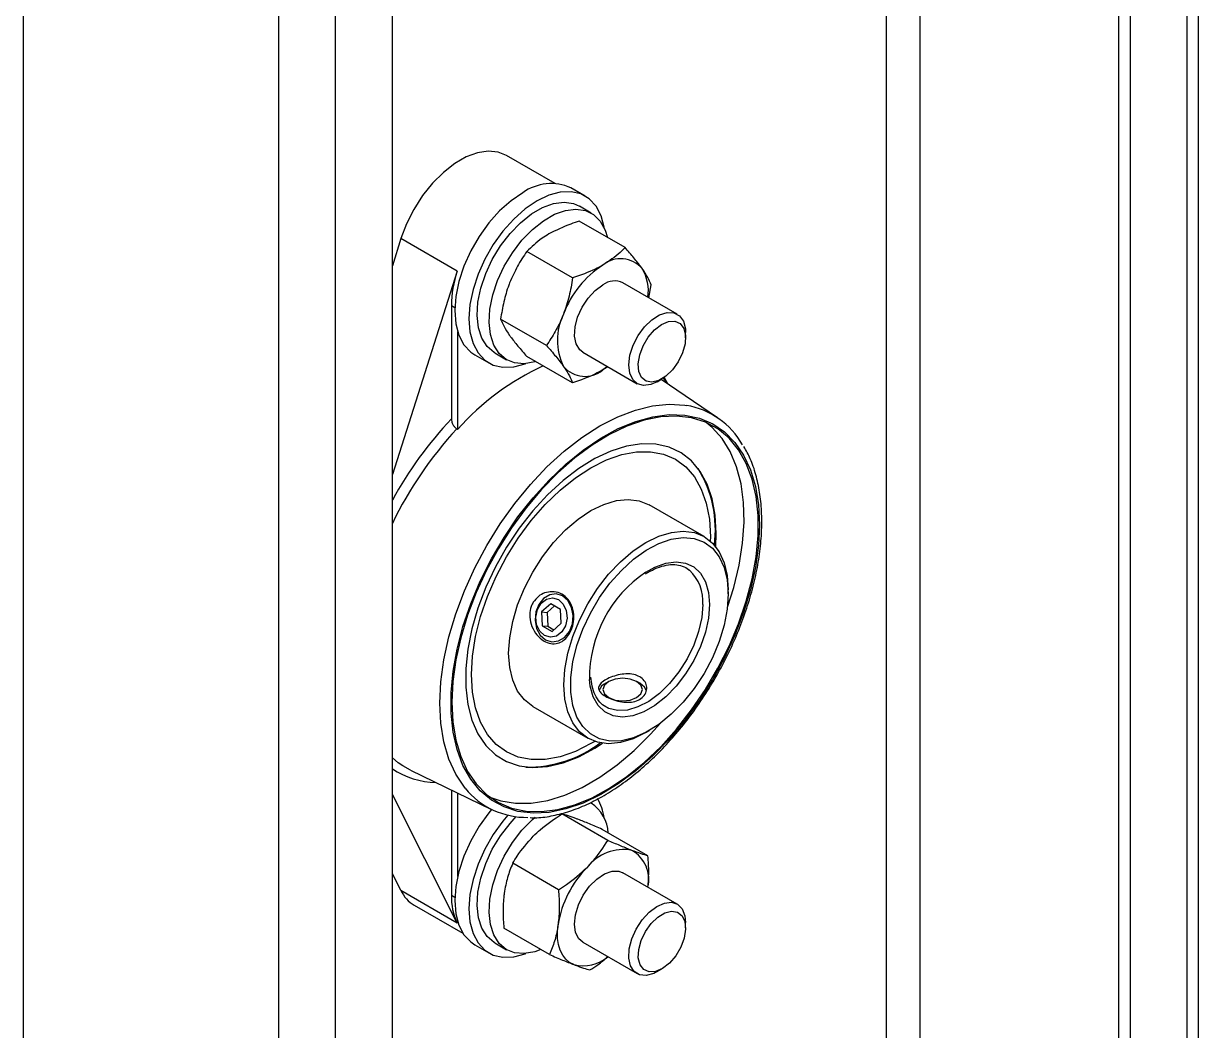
# Model space of a CAD drawing. Header units: millimetres. Extents: x -361 to 14022, y -1822 to 1455.
# Drawn here: x 4013.11 to 4020.43, y 490.31 to 496.58 of the extents above; entities that cross this region are included whole.
import ezdxf

# ---------------------------------------------------------------- set-up
doc = ezdxf.new("R2010")
doc.units = ezdxf.units.MM

msp = doc.modelspace()

# ---------------------------------------------------------------- linework, layer by layer
at = {"color": 7, "linetype": 'Continuous', "lineweight": 25}
for p, q in [((4018.481793, 506.514478), (4018.481793, 440.782942)), ((4018.693925, 440.782942), (4018.693925, 506.514478)), ((4020.42885, 439.803253), (4020.42885, 505.534788)), ((4020.355626, 505.432737), (4020.355626, 439.701202)), ((4019.931362, 505.269455), (4019.931362, 439.53792)), ((4020.002073, 505.228635), (4020.002073, 439.4971)), ((4013.107782, 437.55813), (4013.107782, 503.289666)), ((4015.405879, 436.843773), (4015.405879, 502.575309)), ((4014.698772, 436.639671), (4014.698772, 502.371207)), ((4015.052325, 436.639671), (4015.052325, 502.371207)), ((4016.420826, 495.58607), (4016.117619, 495.761107)), ((4016.607416, 495.507221), (4016.519027, 495.558246)), ((4016.645415, 495.401571), (4016.571168, 495.444432)), ((4016.855599, 495.186304), (4016.570248, 495.351033)), ((4015.459505, 495.242185), (4015.405879, 495.073917)), ((4015.809523, 495.040124), (4015.459505, 495.242185)), ((4016.529, 494.997762), (4016.243649, 495.162492)), ((4015.809523, 495.040124), (4015.405879, 493.773561)), ((4017.180973, 494.771979), (4016.842552, 494.967345)), ((4017.00391, 494.874195), (4017.018898, 494.953958)), ((4015.773574, 494.826351), (4015.773574, 494.120382)), ((4016.365701, 494.576875), (4016.08035, 494.741605)), ((4015.812465, 494.663951), (4015.812465, 494.05367)), ((4017.23276, 494.623718), (4017.23276, 494.657517)), ((4015.919076, 494.518987), (4016.007464, 494.467962)), ((4016.043711, 494.53075), (4016.117958, 494.487889)), ((4016.529, 494.34453), (4016.243649, 494.509259)), ((4016.592572, 494.534321), (4016.930993, 494.338954)), ((4016.746511, 494.445454), (4016.717562, 494.424217)), ((4016.74871, 494.444184), (4016.717562, 494.424217)), ((4017.056012, 494.351348), (4017.085281, 494.36825)), ((4017.432416, 494.127054), (4017.080992, 494.365773)), ((4017.100467, 494.377925), (4017.119932, 494.339322)), ((4015.812465, 494.05367), (4015.806744, 494.057402)), ((4017.348733, 493.386384), (4017.005786, 493.584363)), ((4017.498915, 493.029954), (4017.498915, 493.054446)), ((4016.393233, 492.967897), (4016.336098, 492.917229)), ((4016.416201, 492.954638), (4016.370544, 492.914149)), ((4016.454471, 492.932546), (4016.393233, 492.967897)), ((4016.458573, 492.846526), (4016.454471, 492.932546)), ((4016.336098, 492.917229), (4016.3402, 492.83121)), ((4016.336098, 492.917229), (4016.370544, 492.914149)), ((4016.370544, 492.914149), (4016.374646, 492.82813)), ((4016.3402, 492.83121), (4016.401438, 492.795859)), ((4016.3402, 492.83121), (4016.374646, 492.82813)), ((4016.374646, 492.82813), (4016.412916, 492.806038)), ((4016.401438, 492.795859), (4016.458573, 492.846526)), ((4016.754361, 492.484085), (4016.735222, 492.473033)), ((4016.947389, 492.473033), (4016.92825, 492.484085)), ((4016.280845, 492.328592), (4016.623792, 492.130613)), ((4016.754658, 492.316322), (4016.736283, 492.325474)), ((4016.986346, 492.166555), (4017.007555, 492.178803)), ((4015.519413, 491.931864), (4015.471653, 491.958379)), ((4015.519413, 491.931864), (4016.024236, 491.68775)), ((4015.809523, 490.979648), (4015.405879, 491.780174)), ((4015.773574, 491.808961), (4015.773574, 491.151917)), ((4015.812465, 491.790155), (4015.812465, 491.269414)), ((4016.747572, 491.494595), (4016.462221, 491.659324)), ((4016.998698, 491.39844), (4016.713348, 491.563169)), ((4016.441173, 491.187138), (4016.155822, 491.351867)), ((4015.459505, 491.181709), (4015.405879, 491.288063)), ((4017.180973, 491.097545), (4016.842552, 491.292911)), ((4015.809523, 490.979648), (4015.459505, 491.181709)), ((4015.542666, 491.090717), (4015.845872, 490.91568)), ((4017.23276, 490.949284), (4017.23276, 490.983084)), ((4016.3859, 490.783526), (4016.10055, 490.948255)), ((4015.919076, 490.844554), (4016.007464, 490.793528)), ((4016.043711, 490.856317), (4016.117958, 490.813455)), ((4016.592572, 490.859887), (4016.930993, 490.664521)), ((4017.056012, 490.676914), (4017.085281, 490.693817))]:
    msp.add_line(p, q, dxfattribs=at)
at = {"color": 8, "linetype": 'Continuous', "lineweight": 25}
for p, q in [((4015.773574, 494.826351), (4015.795141, 494.8139)), ((4017.387418, 493.386038), (4017.387055, 493.358995)), ((4015.795141, 491.139467), (4015.773574, 491.151917))]:
    msp.add_line(p, q, dxfattribs=at)
at = {"color": 7, "linetype": 'Continuous', "lineweight": 25, "flags": 128}
for points in [[(4016.117619, 495.761107), (4016.065616, 495.781821), (4016.003766, 495.78791), (4015.936522, 495.777696), (4015.865974, 495.751498), (4015.794312, 495.710129), (4015.723764, 495.654873), (4015.65652, 495.587449), (4015.59467, 495.509949), (4015.540134, 495.424782), (4015.494608, 495.334594), (4015.459505, 495.242185)], [(4016.219052, 495.528541), (4016.145379, 495.478568), (4016.073945, 495.415227), (4016.00692, 495.340443), (4015.94634, 495.256488), (4015.894046, 495.165913), (4015.851628, 495.07147), (4015.820374, 494.976029), (4015.801233, 494.88249), (4015.794787, 494.793694), (4015.801233, 494.712341), (4015.820374, 494.640901), (4015.851628, 494.581545), (4015.894046, 494.536078), (4015.919076, 494.518987)], [(4016.726035, 495.309065), (4016.725258, 495.313867), (4016.706118, 495.385307), (4016.674863, 495.444663), (4016.632445, 495.49013), (4016.580152, 495.520328), (4016.519572, 495.534339), (4016.452547, 495.531738), (4016.381113, 495.512603), (4016.30744, 495.477516)], [(4016.30744, 495.477516), (4016.233767, 495.427542), (4016.162333, 495.364201), (4016.095308, 495.289417), (4016.034728, 495.205462), (4015.982435, 495.114887), (4015.940016, 495.020444), (4015.908762, 494.925003), (4015.889621, 494.831464), (4015.883176, 494.742669), (4015.889621, 494.661315), (4015.908762, 494.589875), (4015.940016, 494.53052), (4015.982435, 494.485052), (4016.034728, 494.454854), (4016.095308, 494.440843), (4016.162333, 494.443444), (4016.233767, 494.462579), (4016.238382, 494.464334)], [(4016.043711, 494.53075), (4016.040046, 494.532926), (4015.996281, 494.57044), (4015.96341, 494.622558), (4015.942584, 494.687455), (4015.934531, 494.76286), (4015.939533, 494.846133), (4015.957416, 494.934358), (4015.987553, 495.024447), (4016.028889, 495.113246), (4016.079976, 495.197645), (4016.139028, 495.274691), (4016.203975, 495.341685), (4016.272544, 495.396283), (4016.342336, 495.436572), (4016.410905, 495.461143), (4016.475852, 495.469135), (4016.534903, 495.460269), (4016.571168, 495.444432)], [(4016.299357, 494.4771), (4016.29405, 494.47547), (4016.228044, 494.463547), (4016.167417, 494.468469), (4016.114292, 494.490065), (4016.070527, 494.527578), (4016.037657, 494.579696), (4016.01683, 494.644594), (4016.008777, 494.719999), (4016.01378, 494.803272), (4016.031662, 494.891497), (4016.061799, 494.981586), (4016.103135, 495.070384), (4016.154223, 495.154784), (4016.213274, 495.231829), (4016.278221, 495.298823), (4016.346791, 495.353421), (4016.416582, 495.393711), (4016.485151, 495.418282), (4016.550098, 495.426274), (4016.60915, 495.417407), (4016.660238, 495.391993), (4016.701573, 495.35092), (4016.73171, 495.295626), (4016.745472, 495.249878)], [(4016.592572, 494.534321), (4016.573141, 494.549739), (4016.550992, 494.586313), (4016.541197, 494.635089), (4016.544483, 494.692449), (4016.560604, 494.754139), (4016.588367, 494.815583), (4016.625712, 494.872226), (4016.669868, 494.919865), (4016.717562, 494.954968)], [(4017.056012, 494.351348), (4017.016911, 494.333824), (4016.971846, 494.327364), (4016.933021, 494.337821), (4016.903315, 494.36442), (4016.884932, 494.405188), (4016.879235, 494.457101), (4016.886647, 494.51631), (4016.906617, 494.578423), (4016.937665, 494.638833), (4016.977489, 494.69306), (4017.023134, 494.737083), (4017.071215, 494.767636), (4017.118167, 494.782453), (4017.160506, 494.780436), (4017.195094, 494.761733), (4017.219365, 494.727733), (4017.219365, 494.727733)], [(4017.221583, 494.682306), (4017.232128, 494.639103), (4017.229623, 494.586966), (4017.214291, 494.530529), (4017.187493, 494.474807), (4017.151611, 494.424749), (4017.109834, 494.384805), (4017.065872, 494.358523), (4017.023634, 494.348239), (4016.98687, 494.354866), (4016.958849, 494.377816), (4016.94206, 494.415049), (4016.937994, 494.463258), (4016.947014, 494.518158), (4016.968317, 494.574871), (4017.000011, 494.628359), (4017.039279, 494.673868), (4017.082632, 494.707355), (4017.126219, 494.725844), (4017.166166, 494.727693), (4017.198925, 494.712738), (4017.221583, 494.682306)], [(4017.219365, 494.727733), (4017.231518, 494.680957), (4017.23276, 494.657517)], [(4017.693455, 493.460659), (4017.687186, 493.330442), (4017.668461, 493.194684), (4017.637524, 493.055156), (4017.594778, 492.913676), (4017.540781, 492.772089), (4017.476236, 492.632241), (4017.401985, 492.495954), (4017.318995, 492.365005), (4017.22835, 492.241103), (4017.13123, 492.125861), (4017.028902, 492.020782), (4016.922699, 491.927236), (4016.814006, 491.846443), (4016.70424, 491.779455), (4016.594832, 491.727147), (4016.487209, 491.6902), (4016.382773, 491.669095), (4016.282886, 491.664108), (4016.18885, 491.675304), (4016.101891, 491.702537), (4016.023142, 491.745451), (4015.953631, 491.803488), (4015.894263, 491.875891), (4015.845812, 491.961716), (4015.80891, 492.059844), (4015.784039, 492.168995), (4015.771521, 492.287748), (4015.771521, 492.414553), (4015.784039, 492.547757), (4015.80891, 492.685625), (4015.845812, 492.826359), (4015.894263, 492.968124), (4015.953631, 493.109071), (4016.023142, 493.247364), (4016.101891, 493.3812), (4016.18885, 493.508834), (4016.282886, 493.628602), (4016.382773, 493.738942), (4016.487209, 493.838417), (4016.594832, 493.925729), (4016.70424, 493.99974), (4016.814006, 494.059485), (4016.922699, 494.104186), (4017.028902, 494.133259), (4017.13123, 494.146326), (4017.22835, 494.143217), (4017.318995, 494.123971), (4017.401985, 494.08884), (4017.476236, 494.038282), (4017.540781, 493.972955), (4017.594778, 493.893712), (4017.637524, 493.801586), (4017.668461, 493.697777), (4017.687186, 493.583639), (4017.693455, 493.460659)], [(4015.77711, 492.354376), (4015.783332, 492.232312), (4015.801918, 492.119024), (4015.832625, 492.015987), (4015.875053, 491.924546), (4015.928648, 491.845893), (4015.992713, 491.781053), (4016.066411, 491.730871), (4016.148783, 491.696001), (4016.238754, 491.676899), (4016.335151, 491.673812), (4016.436718, 491.686782), (4016.542131, 491.715639), (4016.650015, 491.760007), (4016.758963, 491.819308), (4016.867557, 491.892768), (4016.974379, 491.97943), (4017.078038, 492.078165), (4017.177182, 492.187684), (4017.270518, 492.30656), (4017.35683, 492.433244), (4017.434993, 492.566084), (4017.503987, 492.703348), (4017.562913, 492.843247), (4017.611003, 492.983956), (4017.64763, 493.123643), (4017.672317, 493.260485), (4017.684741, 493.392698), (4017.684741, 493.518559), (4017.672317, 493.636428), (4017.64763, 493.744767), (4017.611003, 493.842165), (4017.562913, 493.927351), (4017.503987, 493.999215), (4017.434993, 494.05682), (4017.35683, 494.099415), (4017.270518, 494.126445), (4017.177182, 494.137558), (4017.078038, 494.132608), (4016.974379, 494.111661), (4016.867557, 494.074988), (4016.758963, 494.023069), (4016.650015, 493.95658), (4016.542131, 493.876388), (4016.436718, 493.783538), (4016.335151, 493.679242), (4016.238754, 493.564857), (4016.148783, 493.441877), (4016.066411, 493.311903), (4015.992713, 493.17663), (4015.928648, 493.037822), (4015.875053, 492.897289), (4015.832625, 492.756862), (4015.801918, 492.618372), (4015.783332, 492.483625), (4015.77711, 492.354376)], [(4017.494063, 492.947603), (4017.532868, 493.070071), (4017.566548, 493.209216), (4017.588193, 493.345066), (4017.59752, 493.47585), (4017.594408, 493.599863), (4017.578897, 493.715489), (4017.551189, 493.82122), (4017.511645, 493.915678), (4017.460781, 493.997631), (4017.399261, 494.066011), (4017.361007, 494.097622)], [(4017.421252, 493.322884), (4017.424541, 493.407469), (4017.418127, 493.519128), (4017.398991, 493.621549), (4017.367446, 493.713049), (4017.324012, 493.792126), (4017.2694, 493.857482), (4017.204508, 493.908043), (4017.130401, 493.94298), (4017.048297, 493.961718), (4016.959542, 493.96395), (4016.865596, 493.94964), (4016.767999, 493.919022), (4016.668355, 493.872599), (4016.5683, 493.811133), (4016.469477, 493.735634), (4016.373508, 493.647341), (4016.281969, 493.547704), (4016.196364, 493.438359), (4016.118097, 493.321102), (4016.048455, 493.197858), (4015.98858, 493.07065), (4015.939456, 492.941568), (4015.90189, 492.81273), (4015.876497, 492.686252), (4015.863696, 492.564212), (4015.863696, 492.448613), (4015.876497, 492.341353), (4015.90189, 492.244193), (4015.939456, 492.158729), (4015.98858, 492.086363), (4016.048455, 492.028286), (4016.118097, 491.985449), (4016.196364, 491.958556), (4016.281969, 491.948049), (4016.373508, 491.9541), (4016.469477, 491.976611), (4016.5683, 492.015211), (4016.668355, 492.069266), (4016.715047, 492.099568)], [(4016.280845, 492.328592), (4016.280816, 492.328609), (4016.228571, 492.369086), (4016.186539, 492.424027), (4016.155754, 492.492079), (4016.136975, 492.571565), (4016.130663, 492.66053), (4016.136975, 492.756781), (4016.155754, 492.85795), (4016.186539, 492.961545), (4016.228571, 493.065015), (4016.280816, 493.165812), (4016.341986, 493.261455), (4016.410576, 493.349589), (4016.484897, 493.428042), (4016.563119, 493.494885), (4016.643316, 493.54847), (4016.723512, 493.587478), (4016.801734, 493.610948), (4016.876055, 493.618304), (4016.944645, 493.609363), (4017.005786, 493.584363)], [(4016.986346, 492.166555), (4016.986262, 492.166506), (4016.906066, 492.127498), (4016.827844, 492.104028), (4016.753523, 492.096672), (4016.684933, 492.105613), (4016.623762, 492.13063), (4016.571518, 492.171107), (4016.529486, 492.226048), (4016.498701, 492.2941), (4016.479922, 492.373586), (4016.47361, 492.462551), (4016.479922, 492.558802), (4016.498701, 492.659971), (4016.529486, 492.763566), (4016.571518, 492.867036), (4016.623762, 492.967833), (4016.684933, 493.063476), (4016.753523, 493.15161), (4016.827844, 493.230063), (4016.906066, 493.296906), (4016.986262, 493.350491), (4017.066459, 493.389499), (4017.144681, 493.412969), (4017.219002, 493.420325), (4017.287592, 493.411384), (4017.348762, 493.386367), (4017.401007, 493.34589), (4017.443039, 493.290949), (4017.473824, 493.222897), (4017.492603, 493.143411), (4017.498915, 493.054446), (4017.498915, 493.054446)], [(4017.498915, 493.029954), (4017.492551, 492.935248), (4017.473624, 492.835646), (4017.442623, 492.733729), (4017.400353, 492.632137), (4017.347908, 492.5335), (4017.286645, 492.440373), (4017.218152, 492.355169), (4017.144203, 492.280093), (4017.066712, 492.217091), (4016.987687, 492.167793), (4016.909175, 492.133478), (4016.833209, 492.115032), (4016.761756, 492.112936), (4016.696667, 492.127241), (4016.639628, 492.157579), (4016.592116, 492.203163), (4016.555362, 492.262813), (4016.530317, 492.334984), (4016.51763, 492.417806), (4016.51763, 492.509135), (4016.530317, 492.606605), (4016.555362, 492.707692), (4016.592116, 492.809778), (4016.639628, 492.910218), (4016.696667, 493.006412), (4016.761756, 493.095867), (4016.833209, 493.176268), (4016.909175, 493.245532), (4016.987687, 493.301864), (4017.066712, 493.343807), (4017.144203, 493.370273), (4017.218152, 493.380578), (4017.286645, 493.374453), (4017.347908, 493.352059), (4017.400353, 493.313974), (4017.442623, 493.261186), (4017.473624, 493.195062), (4017.492551, 493.117313), (4017.498915, 493.029954)], [(4017.236242, 493.191523), (4017.242141, 493.187953), (4017.257057, 493.177315)], [(4016.360875, 492.743709), (4016.40035, 492.73101), (4016.44146, 492.736329), (4016.479247, 492.759025), (4016.509153, 492.79636), (4016.527572, 492.843831), (4016.53228, 492.895712), (4016.522711, 492.945746), (4016.500019, 492.987898), (4016.466941, 493.017083), (4016.427466, 493.029782), (4016.386356, 493.024463), (4016.348568, 493.001767), (4016.318662, 492.964432), (4016.300244, 492.916961), (4016.295535, 492.86508), (4016.305104, 492.815046), (4016.327796, 492.772894), (4016.360875, 492.743709)], [(4016.4408, 492.993904), (4016.470759, 492.966172), (4016.489539, 492.925607), (4016.494282, 492.878385), (4016.484265, 492.831694), (4016.461015, 492.792644), (4016.42807, 492.767178), (4016.390446, 492.759175), (4016.353871, 492.769851), (4016.323912, 492.797583), (4016.305132, 492.838148), (4016.300389, 492.885371), (4016.310406, 492.932062), (4016.333656, 492.971112), (4016.366601, 492.996578), (4016.404225, 493.004581), (4016.4408, 492.993904)], [(4016.754376, 492.383726), (4016.794259, 492.368342), (4016.841306, 492.36294), (4016.888352, 492.368342), (4016.928235, 492.383726), (4016.954885, 492.406751), (4016.964243, 492.43391), (4016.954885, 492.461069), (4016.928235, 492.484093), (4016.888352, 492.499478), (4016.841306, 492.50488), (4016.794259, 492.499478), (4016.754376, 492.484093), (4016.727726, 492.461069), (4016.718368, 492.43391), (4016.727726, 492.406751), (4016.754376, 492.383726)], [(4016.989505, 492.425187), (4016.977252, 492.448408), (4016.947372, 492.473043)], [(4016.014013, 491.764307), (4016.082219, 491.74076), (4016.17391, 491.725646), (4016.271721, 491.726578), (4016.374375, 491.743544), (4016.480536, 491.776322), (4016.588819, 491.824485), (4016.697812, 491.887405), (4016.806095, 491.964263), (4016.912256, 492.054055), (4017.014911, 492.155612), (4017.076443, 492.224187)], [(4016.024726, 491.687514), (4016.00692, 491.666009), (4015.94634, 491.582054), (4015.894046, 491.491479), (4015.851628, 491.397036), (4015.820374, 491.301595), (4015.801233, 491.208056), (4015.794787, 491.119261), (4015.801233, 491.037907), (4015.820374, 490.966467), (4015.851628, 490.907112), (4015.894046, 490.861644), (4015.919076, 490.844554)], [(4016.126504, 491.651843), (4016.095308, 491.614983), (4016.034728, 491.531028), (4015.982435, 491.440453), (4015.940016, 491.346011), (4015.908762, 491.25057), (4015.889621, 491.157031), (4015.883176, 491.068235), (4015.889621, 490.986882), (4015.908762, 490.915442), (4015.940016, 490.856086), (4015.982435, 490.810619), (4016.034728, 490.780421), (4016.095308, 490.766409), (4016.162333, 490.769011), (4016.233767, 490.788146), (4016.238382, 490.7899)], [(4016.043711, 490.856317), (4016.040046, 490.858493), (4015.996281, 490.896006), (4015.96341, 490.948124), (4015.942584, 491.013021), (4015.934531, 491.088427), (4015.939533, 491.171699), (4015.957416, 491.259924), (4015.987553, 491.350013), (4016.028889, 491.438812), (4016.079976, 491.523211), (4016.139028, 491.600257), (4016.178164, 491.642556)], [(4016.331916, 490.814691), (4016.29405, 490.801037), (4016.228044, 490.789113), (4016.167417, 490.794035), (4016.114292, 490.815631), (4016.070527, 490.853145), (4016.037657, 490.905263), (4016.01683, 490.97016), (4016.008777, 491.045565), (4016.01378, 491.128838), (4016.031662, 491.217063), (4016.061799, 491.307152), (4016.103135, 491.39595), (4016.154223, 491.48035), (4016.213274, 491.557395), (4016.278221, 491.62439), (4016.294885, 491.639087)], [(4016.592572, 490.859887), (4016.56764, 490.881689), (4016.547928, 490.921029), (4016.540798, 490.971892), (4016.546777, 491.030507), (4016.565423, 491.092524), (4016.595352, 491.153346), (4016.634345, 491.208461), (4016.67951, 491.253782), (4016.727497, 491.285947), (4016.774747, 491.302571), (4016.817755, 491.30242), (4016.842552, 491.292911)], [(4017.056012, 490.676914), (4017.034995, 490.666225), (4016.988417, 490.653391), (4016.94685, 490.657441), (4016.913377, 490.678073), (4016.89048, 490.713757), (4016.879858, 490.761848), (4016.882298, 490.818778), (4016.89762, 490.880325), (4016.924687, 490.941925), (4016.961491, 490.999008), (4017.005303, 491.047342), (4017.052875, 491.083342), (4017.100676, 491.104337), (4017.145163, 491.108771), (4017.183036, 491.096314), (4017.211486, 491.067891), (4017.228403, 491.025609), (4017.23276, 490.983084)], [(4017.23257, 490.940541), (4017.223822, 490.885733), (4017.202761, 490.829006), (4017.17126, 490.7754), (4017.132117, 490.729678), (4017.08881, 490.695903), (4017.045188, 490.677076), (4017.005126, 490.67487), (4016.972184, 490.689481), (4016.949289, 490.71961), (4016.938476, 490.762581), (4016.940704, 490.814575), (4016.955777, 490.870973), (4016.982355, 490.926763), (4017.018076, 490.976988), (4017.059766, 491.017185), (4017.103722, 491.043783), (4017.146037, 491.054418), (4017.182951, 491.048146), (4017.211185, 491.025523), (4017.228229, 490.98856), (4017.23257, 490.940541)], [(4016.536726, 490.720865), (4016.509886, 490.734776), (4016.486599, 490.754532), (4016.467265, 490.779795), (4016.452213, 490.810134), (4016.441701, 490.845028), (4016.435909, 490.883881), (4016.434936, 490.926028), (4016.438799, 490.970748)]]:
    msp.add_lwpolyline(points, dxfattribs=at)
at = {"color": 8, "linetype": 'Continuous', "lineweight": 25, "flags": 128}
for points in [[(4017.093786, 494.373445), (4017.101733, 494.362201), (4017.11441, 494.343073)], [(4015.859238, 491.819295), (4015.8546, 491.825061), (4015.800534, 491.906814), (4015.757761, 492.001366), (4015.726818, 492.107529), (4015.708096, 492.223966), (4015.701829, 492.349215), (4015.708096, 492.481699), (4015.726818, 492.619753), (4015.757761, 492.761641), (4015.800534, 492.905578), (4015.8546, 493.049754), (4015.919278, 493.192357), (4015.993757, 493.331592), (4016.077098, 493.465709), (4016.168255, 493.593021), (4016.26608, 493.711928), (4016.369343, 493.820933), (4016.476746, 493.918667), (4016.586938, 494.003899), (4016.698534, 494.075559), (4016.81013, 494.132745), (4016.920322, 494.174737), (4017.027725, 494.201009), (4017.130988, 494.211229), (4017.228813, 494.205269), (4017.238537, 494.203736)], [(4016.666674, 492.111124), (4016.643316, 492.097216), (4016.546191, 492.048498), (4016.450728, 492.015316), (4016.35856, 491.998238), (4016.271265, 491.997555), (4016.190335, 492.013279), (4016.117156, 492.045142), (4016.05298, 492.092599), (4015.998904, 492.154836), (4015.955855, 492.23079), (4015.924568, 492.31916), (4015.90558, 492.418435), (4015.899214, 492.526917), (4015.90558, 492.642748), (4015.924568, 492.763947), (4015.955855, 492.88844), (4015.998904, 493.014098), (4016.05298, 493.138769), (4016.117156, 493.260322), (4016.190335, 493.376675), (4016.271265, 493.485839), (4016.35856, 493.585946), (4016.450728, 493.675282), (4016.546191, 493.752319), (4016.643316, 493.815739), (4016.74044, 493.864457), (4016.835903, 493.897639), (4016.928071, 493.914717), (4017.015367, 493.9154), (4017.096296, 493.899675), (4017.169475, 493.867812), (4017.233651, 493.820356), (4017.287727, 493.758119), (4017.330776, 493.682165), (4017.362063, 493.593795), (4017.381052, 493.494519), (4017.387418, 493.386038), (4017.387418, 493.386038)], [(4016.986122, 493.165989), (4017.042055, 493.197135), (4017.110035, 493.221705), (4017.174523, 493.230084), (4017.233323, 493.221986), (4017.284431, 493.197689), (4017.326109, 493.158018), (4017.356935, 493.104324), (4017.375861, 493.038437), (4017.382242, 492.962601)], [(4017.382242, 492.962601), (4017.375861, 492.879396), (4017.356935, 492.791658), (4017.326109, 492.702373), (4017.284431, 492.614583), (4017.233323, 492.531276), (4017.174523, 492.45529), (4017.110035, 492.389213), (4017.042055, 492.335294), (4016.972897, 492.29537), (4016.904916, 492.2708), (4016.840428, 492.262421), (4016.781628, 492.270518), (4016.73052, 492.294816), (4016.688843, 492.334487), (4016.658016, 492.38818), (4016.63909, 492.454067), (4016.633821, 492.497232)], [(4017.339816, 492.962601), (4017.333427, 492.881646), (4017.31449, 492.796241), (4017.28369, 492.709472), (4017.242141, 492.624475), (4017.191344, 492.544322), (4017.133134, 492.47191), (4017.069616, 492.409855), (4017.003085, 492.360402), (4016.935947, 492.325337), (4016.870626, 492.305927), (4016.809486, 492.302875), (4016.754734, 492.31629), (4016.754658, 492.316322)], [(4015.471653, 491.958379), (4015.442254, 491.97849), (4015.405879, 492.008147)]]:
    msp.add_lwpolyline(points, dxfattribs=at)
at = {"color": 7, "linetype": 'Continuous', "lineweight": 25}
for centre, radius, start, end in [((4016.394761, 495.283646), 0.301409, 65.6515204, 125.658938), ((4017.048659, 494.560482), 0.613906, 122.6379706, 159.7728862), ((4016.828837, 494.941246), 0.175879, 40.5327959, 129.2481681), ((4016.727221, 494.914976), 0.274083, 352.0796688, 30.8556371), ((4016.485665, 494.816515), 0.712158, 161.7002328, 179.2086331), ((4016.790658, 494.854099), 0.12457, 65.381028, 125.9294305), ((4016.79925, 494.609427), 0.365187, 153.4364295, 206.5635705), ((4017.021675, 492.981702), 1.615953, 114.6954101, 138.442918), ((4016.606287, 494.560419), 0.175879, 220.5327959, 309.2481681), ((4017.155952, 493.715503), 0.495168, 29.256676, 80.3993123), ((4016.692902, 493.429816), 0.725814, 352.3892597, 31.615897), ((4017.430154, 492.504898), 0.79637, 123.8879505, 180.5515468), ((4016.772469, 492.39757), 0.084154, 116.2696184, 159.5015992), ((4016.250197, 492.701492), 0.750293, 269.0542818, 306.951351), ((4016.241726, 492.131457), 0.493703, 219.2191053, 271.0370858), ((4016.505737, 491.524419), 0.246179, 3.9169618, 55.4322235), ((4016.385313, 491.584995), 0.344318, 8.2885542, 29.6829344), ((4016.844771, 491.152841), 0.284198, 79.1234704, 142.3899125), ((4016.794346, 491.24987), 0.2097, 347.021728, 60.2516744), ((4017.081964, 490.867371), 0.65142, 135.2125728, 170.8688746), ((4015.648474, 491.270918), 0.208968, 205.2710534, 239.5799876), ((4016.157175, 491.14208), 0.383727, 178.5310213, 205.0431202), ((4016.596024, 490.947787), 0.234542, 255.3554008, 310.6167311)]:
    msp.add_arc(centre, radius, start, end, dxfattribs=at)
at = {"color": 8, "linetype": 'Continuous', "lineweight": 25}
for centre, radius, start, end in [((4017.591334, 492.413869), 2.493278, 136.8079893, 151.2276213), ((4017.601183, 492.404152), 2.439928, 137.3450293, 154.1240876), ((4017.07728, 492.984716), 0.263466, 355.1848353, 46.9721326), ((4015.693694, 492.385222), 0.53034, 237.1324945, 268.3193747)]:
    msp.add_arc(centre, radius, start, end, dxfattribs=at)
at = {"color": 7, "linetype": 'Continuous', "lineweight": 25}
for points, knots in [([(4016.570248, 495.351033), (4016.552725, 495.34532), (4016.484689, 495.32314), (4016.425575, 495.293415), (4016.381686, 495.271346)], [0, 0, 0, 0, 0.25755135, 1, 1, 1, 1]), ([(4016.381686, 495.271346), (4016.367213, 495.262558), (4016.313334, 495.229843), (4016.273086, 495.190942), (4016.243649, 495.162492)], [0, 0, 0, 0, 0.26863361, 1, 1, 1, 1]), ([(4016.243649, 495.162492), (4016.223328, 495.132391), (4016.182313, 495.071637), (4016.152021, 495.001845), (4016.136737, 494.966632)], [0, 0, 0, 0, 0.49545796, 1, 1, 1, 1]), ([(4016.855599, 495.186304), (4016.845703, 495.176188), (4016.807281, 495.136911), (4016.755791, 495.102786), (4016.717562, 495.077449)], [0, 0, 0, 0, 0.25755135, 1, 1, 1, 1]), ([(4016.962511, 495.055547), (4016.960545, 495.058318), (4016.945661, 495.079303), (4016.91251, 495.121806), (4016.874685, 495.164673), (4016.855599, 495.186304)], [0, 0, 0, 0, 0.07008577, 0.53078223, 1, 1, 1, 1]), ([(4016.717562, 495.077449), (4016.702338, 495.069094), (4016.645668, 495.037991), (4016.578283, 495.014756), (4016.529, 494.997762)], [0, 0, 0, 0, 0.26863361, 1, 1, 1, 1]), ([(4017.018898, 494.953958), (4017.012699, 494.968749), (4017.000186, 494.998602), (4016.975145, 495.036451), (4016.962511, 495.055547)], [0, 0, 0, 0, 0.49545796, 1, 1, 1, 1]), ([(4016.529, 494.997762), (4016.522801, 494.959509), (4016.510288, 494.882302), (4016.485247, 494.809478), (4016.472613, 494.772735)], [0, 0, 0, 0, 0.49545796, 1, 1, 1, 1]), ([(4016.136737, 494.966632), (4016.134832, 494.961627), (4016.120404, 494.92372), (4016.098288, 494.849312), (4016.086366, 494.777726), (4016.08035, 494.741605)], [0, 0, 0, 0, 0.07008577, 0.53078223, 1, 1, 1, 1]), ([(4016.472613, 494.772735), (4016.470647, 494.767765), (4016.455763, 494.730121), (4016.422612, 494.662084), (4016.384787, 494.605451), (4016.365701, 494.576875)], [0, 0, 0, 0, 0.07008577, 0.53078223, 1, 1, 1, 1]), ([(4016.08035, 494.741605), (4016.086549, 494.726814), (4016.099062, 494.696961), (4016.124103, 494.659112), (4016.136737, 494.640016)], [0, 0, 0, 0, 0.49545796, 1, 1, 1, 1]), ([(4016.136737, 494.640016), (4016.138703, 494.637245), (4016.153587, 494.61626), (4016.186738, 494.573757), (4016.224563, 494.530889), (4016.243649, 494.509259)], [0, 0, 0, 0, 0.07008577, 0.53078223, 1, 1, 1, 1]), ([(4016.365701, 494.576875), (4016.386022, 494.553932), (4016.427037, 494.507625), (4016.457329, 494.466745), (4016.472613, 494.446119)], [0, 0, 0, 0, 0.49545796, 1, 1, 1, 1]), ([(4016.472613, 494.446119), (4016.474518, 494.443383), (4016.488946, 494.422661), (4016.511062, 494.386529), (4016.522984, 494.358614), (4016.529, 494.34453)], [0, 0, 0, 0, 0.070085768, 0.530782234, 1, 1, 1, 1]), ([(4016.717562, 494.424217), (4016.702338, 494.415861), (4016.645668, 494.384758), (4016.578283, 494.361523), (4016.529, 494.34453)], [0, 0, 0, 0, 0.26863361, 1, 1, 1, 1]), ([(4015.773574, 494.120382), (4015.773575, 494.120159), (4015.773597, 494.114677), (4015.775308, 494.102892), (4015.782145, 494.085199), (4015.792318, 494.069686), (4015.801193, 494.061123), (4015.805953, 494.057933), (4015.806744, 494.057402)], [0, 0, 0, 0, 0.01043588, 0.25726996, 0.50511144, 0.74071773, 0.95688425, 1, 1, 1, 1]), ([(4017.707954, 493.480865), (4017.70763, 493.502472), (4017.706691, 493.565077), (4017.696343, 493.663718), (4017.672749, 493.772712), (4017.64034, 493.86843), (4017.610513, 493.922201), (4017.596821, 493.946885)], [0, 0, 0, 0, 0.12049016, 0.34912286, 0.57788228, 0.80622669, 1, 1, 1, 1]), ([(4016.265133, 491.636295), (4016.279087, 491.635842), (4016.3252, 491.634343), (4016.40782, 491.647239), (4016.511748, 491.674341), (4016.618101, 491.716522), (4016.725294, 491.772201), (4016.832124, 491.840981), (4016.937334, 491.921926), (4017.039754, 492.014079), (4017.138275, 492.116364), (4017.231835, 492.22762), (4017.319428, 492.346599), (4017.400104, 492.471981), (4017.472984, 492.60238), (4017.537263, 492.736361), (4017.592228, 492.872457), (4017.637241, 493.009175), (4017.671831, 493.145064), (4017.695361, 493.27854), (4017.706495, 493.390565), (4017.70756, 493.45652), (4017.707954, 493.480865)], [0, 0, 0, 0, 0.02248074, 0.07428935, 0.12652438, 0.17906021, 0.23176076, 0.28452275, 0.33727169, 0.38998497, 0.44265754, 0.49529354, 0.54790172, 0.60049294, 0.65307906, 0.70567144, 0.75827942, 0.81091567, 0.86359263, 0.91632177, 0.96911183, 1, 1, 1, 1]), ([(4016.982557, 493.153607), (4017.001874, 493.165005), (4017.041536, 493.188406), (4017.099295, 493.207486), (4017.153893, 493.214703), (4017.202156, 493.2076), (4017.23553, 493.195352), (4017.250358, 493.180911), (4017.253801, 493.177557)], [0, 0, 0, 0, 0.1787883, 0.36709772, 0.55548785, 0.74566242, 0.94094368, 1, 1, 1, 1]), ([(4016.283571, 492.977287), (4016.293786, 492.990566), (4016.313612, 493.016336), (4016.356184, 493.038283), (4016.403061, 493.046181), (4016.452055, 493.036107), (4016.495063, 493.006747), (4016.525234, 492.960493), (4016.53868, 492.903728), (4016.53527, 492.845798), (4016.518864, 492.795925), (4016.494119, 492.757669), (4016.462715, 492.730904), (4016.424681, 492.717107), (4016.38119, 492.719939), (4016.336133, 492.742382), (4016.296003, 492.783578), (4016.268063, 492.838318), (4016.258596, 492.897514), (4016.266594, 492.94549), (4016.279129, 492.968967), (4016.283571, 492.977287)], [0, 0, 0, 0, 0.04984701, 0.09674024, 0.14888218, 0.20606128, 0.26605402, 0.32661768, 0.38589363, 0.44060813, 0.48888807, 0.53362483, 0.57944372, 0.62963437, 0.68518524, 0.74448471, 0.80503395, 0.86506129, 0.92181655, 0.97229403, 1, 1, 1, 1]), ([(4016.753382, 492.3189), (4016.747496, 492.320928), (4016.726324, 492.328224), (4016.697651, 492.354387), (4016.668435, 492.397832), (4016.649242, 492.450767), (4016.645092, 492.492484), (4016.643191, 492.511591)], [0, 0, 0, 0, 0.09228438, 0.3319353, 0.5719134, 0.8039354, 1, 1, 1, 1]), ([(4016.947372, 492.513946), (4016.957877, 492.506172), (4016.978877, 492.490632), (4016.992639, 492.456882), (4016.991038, 492.421291), (4016.972306, 492.388797), (4016.938995, 492.3656), (4016.895886, 492.35422), (4016.847156, 492.354293), (4016.796837, 492.36442), (4016.750923, 492.381815), (4016.715735, 492.402608), (4016.694554, 492.424316), (4016.688695, 492.446552), (4016.699557, 492.469321), (4016.72661, 492.491589), (4016.765767, 492.511202), (4016.812372, 492.526014), (4016.862384, 492.533224), (4016.910405, 492.530609), (4016.935526, 492.519285), (4016.947372, 492.513946)], [0, 0, 0, 0, 0.0520261, 0.10399402, 0.15745608, 0.21200118, 0.26497358, 0.31627233, 0.36818575, 0.42209841, 0.47650224, 0.52887127, 0.57990013, 0.63231247, 0.68669039, 0.74063076, 0.79249676, 0.84382421, 0.89680488, 0.95133992, 1, 1, 1, 1]), ([(4016.283759, 491.52018), (4016.298064, 491.533941), (4016.351315, 491.58517), (4016.415372, 491.628), (4016.462221, 491.659324)], [0, 0, 0, 0, 0.26863361, 1, 1, 1, 1]), ([(4016.562522, 491.625831), (4016.559576, 491.626953), (4016.537266, 491.635451), (4016.500287, 491.648537), (4016.474987, 491.655707), (4016.462221, 491.659324)], [0, 0, 0, 0, 0.07008577, 0.53078223, 1, 1, 1, 1]), ([(4016.713348, 491.563169), (4016.685895, 491.575054), (4016.630486, 491.59904), (4016.585313, 491.616846), (4016.562522, 491.625831)], [0, 0, 0, 0, 0.49545796, 1, 1, 1, 1]), ([(4016.155822, 491.351867), (4016.16487, 491.366975), (4016.2, 491.425632), (4016.24807, 491.479893), (4016.283759, 491.52018)], [0, 0, 0, 0, 0.25755135, 1, 1, 1, 1]), ([(4016.619635, 491.326283), (4016.63319, 491.340477), (4016.683649, 491.393318), (4016.72057, 491.451813), (4016.747572, 491.494595)], [0, 0, 0, 0, 0.26863361, 1, 1, 1, 1]), ([(4016.898398, 491.431934), (4016.895391, 491.433091), (4016.872624, 491.441852), (4016.824611, 491.461309), (4016.773408, 491.483432), (4016.747572, 491.494595)], [0, 0, 0, 0, 0.07008577, 0.53078223, 1, 1, 1, 1]), ([(4016.998698, 491.39844), (4016.985367, 491.402172), (4016.95846, 491.409704), (4016.918539, 491.424479), (4016.898398, 491.431934)], [0, 0, 0, 0, 0.49545796, 1, 1, 1, 1]), ([(4016.998501, 491.202884), (4017.000916, 491.233214), (4017.005963, 491.29659), (4017.001188, 491.363534), (4016.998698, 491.39844)], [0, 0, 0, 0, 0.47857315, 1, 1, 1, 1]), ([(4016.155822, 491.351867), (4016.144273, 491.323169), (4016.120963, 491.265247), (4016.108973, 491.198382), (4016.102923, 491.164645)], [0, 0, 0, 0, 0.49545796, 1, 1, 1, 1]), ([(4016.441173, 491.187138), (4016.457848, 491.197842), (4016.522592, 491.239404), (4016.578285, 491.289264), (4016.619635, 491.326283)], [0, 0, 0, 0, 0.257551345, 1, 1, 1, 1]), ([(4016.441173, 491.187138), (4016.443745, 491.150288), (4016.448938, 491.075911), (4016.442199, 491.006014), (4016.438799, 490.970748)], [0, 0, 0, 0, 0.49545796, 1, 1, 1, 1]), ([(4016.102923, 491.164645), (4016.102298, 491.159845), (4016.097566, 491.123488), (4016.09373, 491.052003), (4016.098263, 490.983049), (4016.10055, 490.948255)], [0, 0, 0, 0, 0.07008577, 0.53078223, 1, 1, 1, 1]), ([(4016.438799, 490.970748), (4016.438114, 490.965982), (4016.432925, 490.92989), (4016.418054, 490.864775), (4016.396684, 490.810774), (4016.3859, 490.783526)], [0, 0, 0, 0, 0.07008577, 0.53078223, 1, 1, 1, 1]), ([(4016.3859, 490.783526), (4016.413353, 490.771642), (4016.468762, 490.747656), (4016.513935, 490.729849), (4016.536726, 490.720865)], [0, 0, 0, 0, 0.49545796, 1, 1, 1, 1]), ([(4016.637027, 490.687371), (4016.65383, 490.697957), (4016.693561, 490.722988), (4016.72778, 490.753073), (4016.747527, 490.770433)], [0, 0, 0, 0, 0.42293411, 1, 1, 1, 1]), ([(4016.536726, 490.720865), (4016.539672, 490.719743), (4016.561982, 490.711244), (4016.598961, 490.698158), (4016.624261, 490.690989), (4016.637027, 490.687371)], [0, 0, 0, 0, 0.07008577, 0.53078223, 1, 1, 1, 1])]:
    msp.add_open_spline(points, degree=3, knots=knots, dxfattribs=at)

doc.saveas('drawing.dxf')
